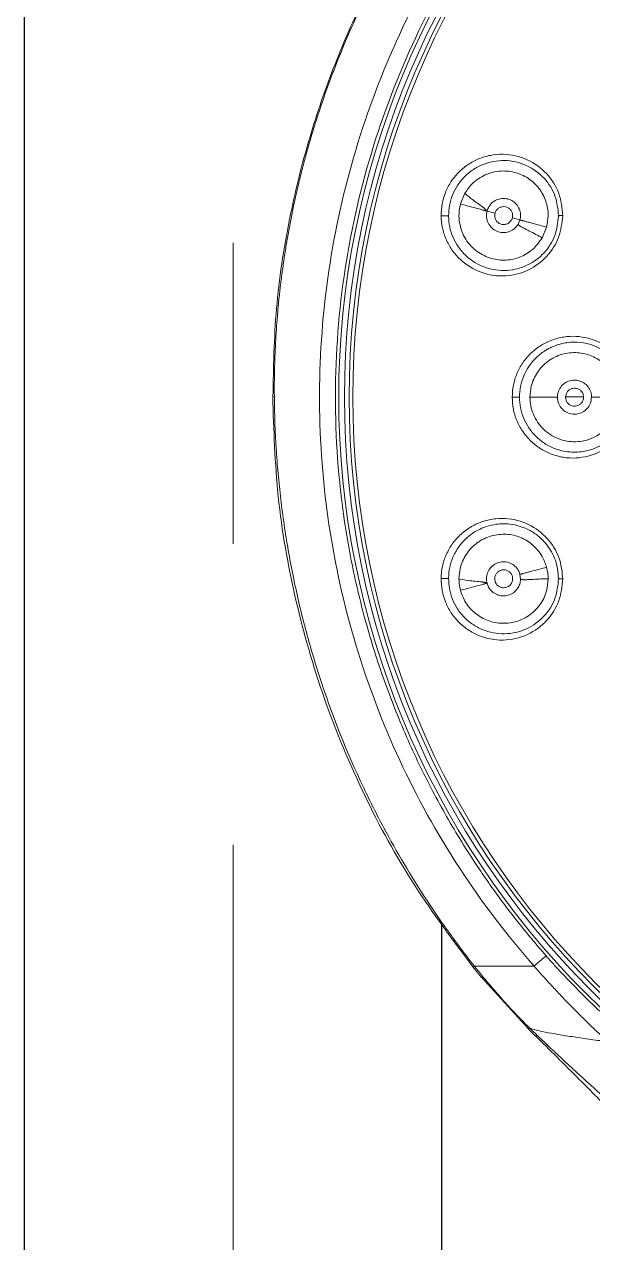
# Model space of a CAD drawing. Extents: x 11377 to 14537, y 53 to 2368.
# Drawn here: x 12512 to 12541.9, y 932 to 996.3 of the extents above; entities that cross this region are included whole.
import ezdxf

# ---------------------------------------------------------------- set-up
doc = ezdxf.new("R2010")
doc.units = 0
doc.header["$LTSCALE"] = 10
doc.header["$MEASUREMENT"] = 0
doc.linetypes.add('CENTER2', pattern=[28.575, 19.05, -3.175, 3.175, -3.175])
doc.layers.get('0').update_dxf_attribs({"linetype": 'CONTINUOUS'})
doc.layers.add('Cneter', color=1, linetype='CENTER2', lineweight=13)
doc.layers.add('DEF_LAYER_ASSEM_MEMBER', color=7, linetype='CONTINUOUS')

# ---------------------------------------------------------------- blocks, each defined once
blk = doc.blocks.new('TYJKT')
at = {"color": 7, "linetype": 'Continuous', "lineweight": 15}
for p, q in [((4994.648, 1202.908), (4994.413, 1202.341)), ((4995.813, 1201.966), (4996.233, 1201.853)), ((4997.549, 1201.501), (4997.449, 1201.266)), ((4998.718, 1200.558), (4998.953, 1201.124)), ((4997.549, 1182.812), (4997.579, 1182.559)), ((4995.058, 1162.114), (4995.513, 1161.555)), ((4995.508, 1161.597), (4997.981, 1158.875)), ((4997.976, 1158.86), (4998.35, 1158.488))]:
    blk.add_line(p, q, dxfattribs=at)
at = {"color": 8, "linetype": 'Continuous', "lineweight": 15}
for p, q in [((4984.6, 1192.205), (4984.515, 1192.19)), ((5000.896, 1192.172), (4999.959, 1192.172)), ((4995.597, 1161.594), (4995.515, 1161.557))]:
    blk.add_line(p, q, dxfattribs=at)
at = {"color": 7, "linetype": 'Continuous', "lineweight": 15, "flags": 128}
blk.add_lwpolyline([(4997.147, 1201.608), (4997.348, 1201.555), (4997.421, 1201.535), (4997.549, 1201.501)], dxfattribs=at)
at = {"color": 8, "linetype": 'Continuous', "lineweight": 15, "flags": 128}
blk.add_lwpolyline([(4998.454, 1158.509), (4998.387, 1158.484), (4998.348, 1158.49), (4998.347, 1158.491)], dxfattribs=at)
at = {"color": 7, "linetype": 'Continuous', "lineweight": 15}
for radius in [44.127, 43.878, 43.682]:
    blk.add_circle((5032.423, 1192.156), radius, dxfattribs=at)
for points, knots in [([(5032.423, 1240.059), (5031.199, 1240.032), (5028.907, 1239.982), (5025.718, 1239.618), (5023.015, 1239.152), (5020.791, 1238.646), (5019.039, 1238.168), (5017.745, 1237.769), (5016.886, 1237.482), (5016.299, 1237.277), (5015.797, 1237.095), (5015.211, 1236.876), (5014.51, 1236.601), (5013.348, 1236.123), (5011.632, 1235.354), (5009.415, 1234.225), (5007.118, 1232.889), (5004.909, 1231.434), (5002.83, 1229.896), (5000.756, 1228.184), (4998.714, 1226.291), (4996.714, 1224.198), (4994.779, 1221.911), (4992.824, 1219.276), (4990.957, 1216.335), (4989.235, 1213.108), (4987.711, 1209.641), (4986.371, 1205.751), (4985.316, 1201.44), (4984.613, 1196.871), (4984.554, 1193.736), (4984.525, 1192.19)], [0, 0, 0, 0, 0.048758, 0.091362, 0.127811, 0.158104, 0.182242, 0.200224, 0.212052, 0.218377, 0.225012, 0.23333, 0.243333, 0.255019, 0.283439, 0.318264, 0.354182, 0.389317, 0.423671, 0.457244, 0.496497, 0.534626, 0.572584, 0.615864, 0.665346, 0.711319, 0.761597, 0.816189, 0.875108, 0.938371, 1, 1, 1, 1]), ([(4984.6, 1192.205), (4984.599, 1192.435), (4984.597, 1192.898), (4984.608, 1193.595), (4984.629, 1194.297), (4984.661, 1195.005), (4984.704, 1195.718), (4984.759, 1196.436), (4984.825, 1197.159), (4984.903, 1197.886), (4984.994, 1198.618), (4985.096, 1199.353), (4985.211, 1200.093), (4985.339, 1200.836), (4985.48, 1201.583), (4985.635, 1202.333), (4985.802, 1203.086), (4985.984, 1203.841), (4986.179, 1204.599), (4986.388, 1205.359), (4986.612, 1206.121), (4986.85, 1206.885), (4987.103, 1207.65), (4987.371, 1208.415), (4987.654, 1209.181), (4988.108, 1210.349), (4988.787, 1211.944), (4989.767, 1213.98), (4990.914, 1216.089), (4992.551, 1218.762), (4994.884, 1222.008), (4997.419, 1224.886), (4999.736, 1227.154), (5002.111, 1229.258), (5005.426, 1231.761), (5009.51, 1234.238), (5013.9, 1236.334), (5018.338, 1237.93), (5021.87, 1238.816), (5024.239, 1239.259), (5025.578, 1239.471), (5026.929, 1239.645), (5028.29, 1239.783), (5029.661, 1239.881), (5031.039, 1239.942), (5031.961, 1239.95), (5032.423, 1239.954)], [0, 0, 0, 0, 0.00921, 0.018496, 0.027858, 0.037296, 0.046808, 0.056397, 0.066062, 0.075802, 0.085618, 0.095509, 0.105476, 0.115519, 0.125638, 0.135832, 0.146102, 0.156448, 0.166869, 0.177366, 0.187938, 0.198586, 0.20931, 0.220109, 0.230983, 0.241933, 0.270134, 0.300208, 0.332156, 0.365978, 0.425346, 0.491591, 0.518848, 0.55483, 0.618282, 0.684474, 0.745286, 0.812327, 0.872522, 0.890497, 0.908552, 0.926685, 0.944897, 0.963187, 0.981555, 1, 1, 1, 1]), ([(5066.552, 1162.157), (5069.416, 1165.416), (5071.811, 1169.088), (5075.465, 1176.96), (5076.724, 1181.159), (5078.005, 1189.742), (5078.026, 1194.126), (5076.829, 1202.721), (5075.611, 1206.933), (5072.034, 1214.84), (5069.675, 1218.535), (5064.01, 1225.109), (5060.703, 1227.987), (5053.41, 1232.692), (5049.425, 1234.518), (5041.1, 1236.97), (5036.762, 1237.596), (5028.083, 1237.596), (5023.744, 1236.97), (5015.419, 1234.518), (5011.434, 1232.691), (5004.142, 1227.986), (5000.835, 1225.108), (4995.169, 1218.534), (4992.811, 1214.839), (4989.234, 1206.932), (4988.015, 1202.721), (4986.819, 1194.125), (4986.84, 1189.742), (4988.121, 1181.158), (4989.38, 1176.959), (4993.034, 1169.087), (4995.429, 1165.415), (4998.294, 1162.156)], [0, 0, 0, 0, 0.0625, 0.0625, 0.125, 0.125, 0.1875, 0.1875, 0.25, 0.25, 0.3125, 0.3125, 0.375, 0.375, 0.4375, 0.4375, 0.5, 0.5, 0.5625, 0.5625, 0.625, 0.625, 0.6875, 0.6875, 0.75, 0.75, 0.8125, 0.8125, 0.875, 0.875, 0.9375, 0.9375, 1, 1, 1, 1]), ([(5065.923, 1162.708), (5066.068, 1162.874), (5066.357, 1163.205), (5066.78, 1163.711), (5067.197, 1164.221), (5067.606, 1164.738), (5068.007, 1165.26), (5068.4, 1165.789), (5068.786, 1166.323), (5069.163, 1166.863), (5069.989, 1168.082), (5071.192, 1170.029), (5072.652, 1172.808), (5073.928, 1175.718), (5075.012, 1178.773), (5075.879, 1181.926), (5076.734, 1186.27), (5077.193, 1191.836), (5076.738, 1198.529), (5075.298, 1205.031), (5072.958, 1211.136), (5069.854, 1216.68), (5066.144, 1221.556), (5061.894, 1225.813), (5057.07, 1229.501), (5051.605, 1232.594), (5045.564, 1234.949), (5039.104, 1236.425), (5032.423, 1236.928), (5025.741, 1236.425), (5019.281, 1234.949), (5013.24, 1232.594), (5007.775, 1229.501), (5002.952, 1225.813), (4998.701, 1221.556), (4994.991, 1216.68), (4991.887, 1211.136), (4989.547, 1205.031), (4988.107, 1198.529), (4987.652, 1191.836), (4988.111, 1186.27), (4988.966, 1181.926), (4989.833, 1178.773), (4990.917, 1175.718), (4992.192, 1172.808), (4993.652, 1170.029), (4994.948, 1167.933), (4995.98, 1166.429), (4996.677, 1165.469), (4997.399, 1164.528), (4998.145, 1163.606), (4998.663, 1163.007), (4998.922, 1162.708)], [0, 0, 0, 0, 0.003229, 0.006456, 0.009681, 0.012905, 0.016128, 0.019352, 0.022577, 0.025803, 0.029032, 0.044201, 0.059373, 0.07509, 0.090809, 0.106933, 0.12306, 0.155772, 0.188607, 0.221197, 0.253189, 0.284268, 0.314175, 0.342874, 0.372343, 0.403057, 0.434778, 0.467206, 0.5, 0.532794, 0.565223, 0.596943, 0.627658, 0.657126, 0.685825, 0.715732, 0.746811, 0.778804, 0.811393, 0.844229, 0.876941, 0.893065, 0.909192, 0.924908, 0.940628, 0.955797, 0.970969, 0.976778, 0.982582, 0.988384, 0.994188, 1, 1, 1, 1]), ([(5032.423, 1236.583), (5020.64, 1236.583), (5009.339, 1231.903), (4992.676, 1215.24), (4987.995, 1203.939), (4987.995, 1180.374), (4992.676, 1169.073), (5009.339, 1152.41), (5020.64, 1147.729), (5032.423, 1147.729)], [0, 0, 0, 0, 0.25, 0.25, 0.5, 0.5, 0.75, 0.75, 1, 1, 1, 1]), ([(4999.805, 1201.735), (4999.764, 1202.132), (4999.681, 1202.941), (4998.995, 1204.001), (4997.957, 1204.76), (4996.874, 1205.004), (4995.993, 1204.93), (4995.363, 1204.739), (4994.787, 1204.431), (4994.294, 1204.017), (4993.891, 1203.519), (4993.602, 1202.954), (4993.418, 1202.346), (4993.399, 1201.928), (4993.39, 1201.719)], [0, 0, 0, 0, 0.114958, 0.235036, 0.362748, 0.496094, 0.562654, 0.628539, 0.692531, 0.755764, 0.817399, 0.878632, 0.939296, 1, 1, 1, 1]), ([(4999.805, 1201.735), (4999.764, 1202.132), (4999.681, 1202.941), (4998.995, 1204.001), (4997.957, 1204.76), (4996.874, 1205.004), (4995.993, 1204.93), (4995.363, 1204.739), (4994.787, 1204.431), (4994.294, 1204.017), (4993.891, 1203.519), (4993.602, 1202.954), (4993.418, 1202.346), (4993.399, 1201.928), (4993.39, 1201.719)], [0, 0, 0, 0, 0.114958, 0.235036, 0.362748, 0.496094, 0.562654, 0.628539, 0.692531, 0.755764, 0.817399, 0.878632, 0.939296, 1, 1, 1, 1]), ([(4993.783, 1201.7), (4993.792, 1201.89), (4993.809, 1202.268), (4993.975, 1202.817), (4994.237, 1203.326), (4994.596, 1203.773), (4995.043, 1204.148), (4995.738, 1204.525), (4996.741, 1204.715), (4997.91, 1204.449), (4998.849, 1203.764), (4999.47, 1202.808), (4999.546, 1202.074), (4999.583, 1201.714)], [0, 0, 0, 0, 0.060796, 0.121163, 0.181426, 0.243453, 0.304741, 0.370491, 0.502432, 0.637248, 0.764952, 0.884946, 1, 1, 1, 1]), ([(4993.783, 1201.7), (4993.792, 1201.89), (4993.809, 1202.268), (4993.975, 1202.817), (4994.237, 1203.326), (4994.596, 1203.773), (4995.043, 1204.148), (4995.738, 1204.525), (4996.741, 1204.715), (4997.91, 1204.449), (4998.849, 1203.764), (4999.47, 1202.808), (4999.546, 1202.074), (4999.583, 1201.714)], [0, 0, 0, 0, 0.060796, 0.121163, 0.181426, 0.243453, 0.304741, 0.370491, 0.502432, 0.637248, 0.764952, 0.884946, 1, 1, 1, 1]), ([(4998.953, 1201.124), (4998.991, 1201.329), (4999.077, 1201.787), (4998.942, 1202.509), (4998.579, 1203.199), (4998, 1203.735), (4997.257, 1204.054), (4996.427, 1204.121), (4995.617, 1203.88), (4995.005, 1203.437), (4994.75, 1203.059), (4994.648, 1202.908)], [0, 0, 0, 0, 0.0896214, 0.2011888, 0.3133389, 0.4308563, 0.5485574, 0.6750178, 0.8015869, 0.9208991, 1, 1, 1, 1]), ([(4994.648, 1202.908), (4994.789, 1202.781), (4994.997, 1202.593), (4995.327, 1202.373), (4995.512, 1202.24), (4995.598, 1202.173), (4995.641, 1202.139), (4995.662, 1202.121), (4995.671, 1202.113)], [0, 0, 0, 0, 0.564432, 0.83715, 0.934961, 0.971264, 0.986432, 1, 1, 1, 1]), ([(4995.813, 1201.966), (4995.842, 1202.045), (4995.906, 1202.222), (4996.103, 1202.445), (4996.373, 1202.596), (4996.678, 1202.649), (4996.98, 1202.601), (4997.249, 1202.45), (4997.457, 1202.223), (4997.572, 1201.938), (4997.589, 1201.687), (4997.559, 1201.545), (4997.549, 1201.501)], [0, 0, 0, 0, 0.089302, 0.199356, 0.309162, 0.413591, 0.523904, 0.629137, 0.737545, 0.845901, 0.951431, 1, 1, 1, 1]), ([(4994.413, 1202.341), (4994.38, 1202.177), (4994.313, 1201.849), (4994.349, 1201.356), (4994.472, 1200.891), (4994.745, 1200.345), (4995.257, 1199.806), (4996.013, 1199.431), (4996.817, 1199.34), (4997.575, 1199.517), (4998.259, 1199.914), (4998.564, 1200.342), (4998.718, 1200.558)], [0, 0, 0, 0, 0.072113, 0.144665, 0.213262, 0.281994, 0.413193, 0.539419, 0.658363, 0.772911, 0.885504, 1, 1, 1, 1]), ([(4994.413, 1202.341), (4994.631, 1202.283), (4994.933, 1202.202), (4995.343, 1202.092), (4995.585, 1202.027), (4995.646, 1202.011), (4995.687, 1201.999), (4995.725, 1201.989), (4995.776, 1201.976), (4995.797, 1201.97), (4995.813, 1201.966)], [0, 0, 0, 0, 0.621909, 0.864466, 0.898801, 0.912619, 0.925527, 0.939232, 0.955441, 1, 1, 1, 1]), ([(4995.813, 1201.966), (4995.805, 1201.977), (4995.791, 1201.996), (4995.762, 1202.029), (4995.735, 1202.056), (4995.715, 1202.075), (4995.693, 1202.095), (4995.679, 1202.107), (4995.671, 1202.113)], [0, 0, 0, 0, 0.341625, 0.602042, 0.71005, 0.808846, 0.903728, 1, 1, 1, 1]), ([(4997.449, 1201.266), (4997.384, 1201.18), (4997.254, 1201.009), (4996.96, 1200.859), (4996.638, 1200.815), (4996.32, 1200.888), (4996.047, 1201.067), (4995.856, 1201.331), (4995.762, 1201.647), (4995.796, 1201.859), (4995.813, 1201.966)], [0, 0, 0, 0, 0.125, 0.25, 0.375, 0.500001, 0.625001, 0.750001, 0.875, 1, 1, 1, 1]), ([(4996.233, 1201.853), (4996.224, 1201.795), (4996.205, 1201.677), (4996.263, 1201.505), (4996.356, 1201.387), (4996.46, 1201.314), (4996.583, 1201.263), (4996.75, 1201.25), (4996.902, 1201.3), (4997.004, 1201.374), (4997.091, 1201.465), (4997.125, 1201.551), (4997.147, 1201.608)], [0, 0, 0, 0, 0.118209, 0.2405301, 0.3531626, 0.4189642, 0.4965975, 0.6223729, 0.749032, 0.813762, 0.8772814, 1, 1, 1, 1]), ([(4996.233, 1201.853), (4996.251, 1201.903), (4996.289, 1202.003), (4996.404, 1202.118), (4996.547, 1202.191), (4996.707, 1202.212), (4996.866, 1202.179), (4997.005, 1202.095), (4997.108, 1201.969), (4997.164, 1201.817), (4997.166, 1201.692), (4997.151, 1201.625), (4997.147, 1201.608)], [0, 0, 0, 0, 0.106778, 0.213568, 0.320607, 0.428039, 0.535837, 0.643814, 0.751707, 0.859286, 0.966461, 1, 1, 1, 1]), ([(4993.39, 1201.719), (4993.404, 1201.508), (4993.433, 1201.085), (4993.636, 1200.474), (4993.948, 1199.906), (4994.524, 1199.24), (4995.479, 1198.652), (4996.781, 1198.467), (4998.017, 1198.791), (4999.003, 1199.527), (4999.671, 1200.557), (4999.761, 1201.344), (4999.805, 1201.735)], [0, 0, 0, 0, 0.062162, 0.124931, 0.190103, 0.255891, 0.390465, 0.524569, 0.650384, 0.769594, 0.885521, 1, 1, 1, 1]), ([(4993.39, 1201.719), (4993.404, 1201.508), (4993.433, 1201.085), (4993.636, 1200.474), (4993.948, 1199.906), (4994.524, 1199.24), (4995.479, 1198.652), (4996.781, 1198.467), (4998.017, 1198.791), (4999.003, 1199.527), (4999.671, 1200.557), (4999.761, 1201.344), (4999.805, 1201.735)], [0, 0, 0, 0, 0.062162, 0.124931, 0.190103, 0.255891, 0.390465, 0.524569, 0.650384, 0.769594, 0.885521, 1, 1, 1, 1]), ([(4993.784, 1201.7), (4993.782, 1201.701), (4993.779, 1201.705), (4993.756, 1201.71), (4993.717, 1201.715), (4993.661, 1201.719), (4993.595, 1201.721), (4993.524, 1201.722), (4993.454, 1201.721), (4993.411, 1201.72), (4993.39, 1201.719)], [0, 0, 0, 0, 0.112732, 0.235355, 0.365593, 0.499994, 0.634402, 0.764637, 0.88727, 1, 1, 1, 1]), ([(4993.784, 1201.7), (4993.782, 1201.701), (4993.779, 1201.705), (4993.756, 1201.71), (4993.717, 1201.715), (4993.661, 1201.719), (4993.595, 1201.721), (4993.524, 1201.722), (4993.454, 1201.721), (4993.411, 1201.72), (4993.39, 1201.719)], [0, 0, 0, 0, 0.112732, 0.235355, 0.365593, 0.499994, 0.634402, 0.764637, 0.88727, 1, 1, 1, 1]), ([(4999.583, 1201.714), (4999.543, 1201.361), (4999.462, 1200.648), (4998.856, 1199.715), (4997.964, 1199.051), (4996.848, 1198.76), (4995.673, 1198.926), (4994.803, 1199.46), (4994.286, 1200.066), (4994.002, 1200.581), (4993.822, 1201.128), (4993.796, 1201.512), (4993.783, 1201.7)], [0, 0, 0, 0, 0.113818, 0.229663, 0.348617, 0.474569, 0.609131, 0.744152, 0.812674, 0.875125, 0.938921, 1, 1, 1, 1]), ([(4999.583, 1201.714), (4999.543, 1201.361), (4999.462, 1200.648), (4998.856, 1199.715), (4997.964, 1199.051), (4996.848, 1198.76), (4995.673, 1198.926), (4994.803, 1199.46), (4994.286, 1200.066), (4994.002, 1200.581), (4993.822, 1201.128), (4993.796, 1201.512), (4993.783, 1201.7)], [0, 0, 0, 0, 0.113818, 0.229663, 0.348617, 0.474569, 0.609131, 0.744152, 0.812674, 0.875125, 0.938921, 1, 1, 1, 1]), ([(4997.449, 1201.266), (4997.455, 1201.257), (4997.464, 1201.245), (4997.492, 1201.221), (4997.515, 1201.202), (4997.543, 1201.183), (4997.586, 1201.155), (4997.683, 1201.099), (4997.836, 1201.019), (4998.237, 1200.822), (4998.503, 1200.676), (4998.718, 1200.558)], [0, 0, 0, 0, 0.048387, 0.068382, 0.086806, 0.104732, 0.123143, 0.164067, 0.269906, 0.406207, 1, 1, 1, 1]), ([(4997.549, 1201.501), (4997.557, 1201.498), (4997.569, 1201.495), (4997.602, 1201.487), (4997.629, 1201.479), (4997.661, 1201.471), (4997.71, 1201.457), (4997.818, 1201.429), (4997.985, 1201.384), (4998.421, 1201.267), (4998.715, 1201.188), (4998.953, 1201.124)], [0, 0, 0, 0, 0.047117, 0.06658, 0.084588, 0.10224, 0.120528, 0.161557, 0.268342, 0.405794, 1, 1, 1, 1]), ([(4999.805, 1201.735), (4999.773, 1201.735), (4999.708, 1201.733), (4999.636, 1201.728), (4999.591, 1201.722), (4999.586, 1201.717), (4999.583, 1201.714)], [0, 0, 0, 0, 0.26222, 0.525393, 0.774847, 1, 1, 1, 1]), ([(4999.805, 1201.735), (4999.773, 1201.735), (4999.708, 1201.733), (4999.636, 1201.728), (4999.591, 1201.722), (4999.586, 1201.717), (4999.583, 1201.714)], [0, 0, 0, 0, 0.26222, 0.525393, 0.774847, 1, 1, 1, 1]), ([(5003.554, 1192.156), (5003.511, 1192.548), (5003.426, 1193.338), (5002.762, 1194.374), (5001.766, 1195.126), (5000.72, 1195.393), (4999.849, 1195.35), (4999.207, 1195.179), (4998.614, 1194.885), (4998.1, 1194.476), (4997.677, 1193.978), (4997.372, 1193.408), (4997.174, 1192.794), (4997.15, 1192.369), (4997.138, 1192.156)], [0, 0, 0, 0, 0.114287, 0.231004, 0.352458, 0.481939, 0.549067, 0.615922, 0.68193, 0.747501, 0.811647, 0.875356, 0.93779, 1, 1, 1, 1]), ([(5003.554, 1192.156), (5003.511, 1192.548), (5003.426, 1193.338), (5002.762, 1194.374), (5001.766, 1195.126), (5000.72, 1195.393), (4999.849, 1195.35), (4999.207, 1195.179), (4998.614, 1194.885), (4998.1, 1194.476), (4997.677, 1193.978), (4997.372, 1193.408), (4997.174, 1192.794), (4997.15, 1192.369), (4997.138, 1192.156)], [0, 0, 0, 0, 0.114287, 0.231004, 0.352458, 0.481939, 0.549067, 0.615922, 0.68193, 0.747501, 0.811647, 0.875356, 0.93779, 1, 1, 1, 1]), ([(4997.523, 1192.156), (4997.533, 1192.347), (4997.556, 1192.733), (4997.732, 1193.285), (4997.961, 1193.711), (4998.195, 1194.022), (4998.459, 1194.305), (4998.738, 1194.528), (4999.014, 1194.694), (4999.2, 1194.789), (4999.472, 1194.903), (4999.926, 1195.035), (5000.547, 1195.082), (5001.176, 1194.977), (5001.719, 1194.769), (5002.179, 1194.486), (5002.714, 1193.993), (5003.21, 1193.221), (5003.286, 1192.505), (5003.323, 1192.156)], [0, 0, 0, 0, 0.061677, 0.124345, 0.186321, 0.218638, 0.251838, 0.313748, 0.33612, 0.35935, 0.383437, 0.434849, 0.517486, 0.590885, 0.647686, 0.71133, 0.769559, 0.887994, 1, 1, 1, 1]), ([(4997.523, 1192.156), (4997.533, 1192.347), (4997.556, 1192.733), (4997.732, 1193.285), (4997.961, 1193.711), (4998.195, 1194.022), (4998.459, 1194.305), (4998.738, 1194.528), (4999.014, 1194.694), (4999.2, 1194.789), (4999.472, 1194.903), (4999.926, 1195.035), (5000.547, 1195.082), (5001.176, 1194.977), (5001.719, 1194.769), (5002.179, 1194.486), (5002.714, 1193.993), (5003.21, 1193.221), (5003.286, 1192.505), (5003.323, 1192.156)], [0, 0, 0, 0, 0.061677, 0.124345, 0.186321, 0.218638, 0.251838, 0.313748, 0.33612, 0.35935, 0.383437, 0.434849, 0.517486, 0.590885, 0.647686, 0.71133, 0.769559, 0.887994, 1, 1, 1, 1]), ([(5002.773, 1192.156), (5002.765, 1192.299), (5002.742, 1192.7), (5002.505, 1193.33), (5002.017, 1193.941), (5001.349, 1194.364), (5000.566, 1194.549), (4999.749, 1194.457), (4999.001, 1194.09), (4998.437, 1193.491), (4998.123, 1192.811), (4998.088, 1192.351), (4998.073, 1192.156)], [0, 0, 0, 0, 0.057384, 0.160613, 0.264479, 0.370476, 0.479801, 0.591999, 0.705484, 0.81602, 0.921949, 1, 1, 1, 1]), ([(4999.522, 1192.156), (4999.529, 1192.241), (4999.546, 1192.429), (4999.68, 1192.695), (4999.902, 1192.911), (5000.183, 1193.041), (5000.487, 1193.072), (5000.787, 1192.995), (5001.046, 1192.829), (5001.23, 1192.583), (5001.312, 1192.345), (5001.319, 1192.201), (5001.321, 1192.156)], [0, 0, 0, 0, 0.090004, 0.199965, 0.30969, 0.414229, 0.524446, 0.629651, 0.738194, 0.846295, 0.95203, 1, 1, 1, 1]), ([(4984.513, 1192.189), (4984.57, 1190.429), (4984.687, 1186.844), (4985.632, 1181.498), (4987.142, 1176.222), (4989.26, 1171.16), (4991.861, 1166.396), (4994.013, 1163.527), (4995.069, 1162.119)], [0, 0, 0, 0, 0.162576, 0.331256, 0.499987, 0.668724, 0.837421, 1, 1, 1, 1]), ([(4995.146, 1162.156), (4995.034, 1162.299), (4994.81, 1162.585), (4994.48, 1163.018), (4994.154, 1163.455), (4993.812, 1163.925), (4993.285, 1164.666), (4992.469, 1165.872), (4991.428, 1167.541), (4990.329, 1169.493), (4988.692, 1172.743), (4987.448, 1175.882), (4986.557, 1178.782), (4986.194, 1180.094), (4985.868, 1181.415), (4985.579, 1182.745), (4985.326, 1184.082), (4985.111, 1185.425), (4984.933, 1186.775), (4984.792, 1188.128), (4984.689, 1189.485), (4984.621, 1190.844), (4984.607, 1191.751), (4984.6, 1192.205)], [0, 0, 0, 0, 0.016813, 0.033624, 0.050435, 0.067245, 0.087402, 0.134583, 0.201958, 0.269337, 0.341749, 0.538483, 0.580434, 0.622386, 0.664337, 0.706289, 0.748242, 0.790194, 0.832148, 0.874104, 0.916063, 0.958027, 1, 1, 1, 1]), ([(4997.138, 1192.156), (4997.15, 1191.945), (4997.174, 1191.522), (4997.37, 1190.909), (4997.674, 1190.339), (4998.096, 1189.84), (4998.61, 1189.431), (4999.202, 1189.136), (4999.843, 1188.964), (5000.714, 1188.919), (5001.761, 1189.184), (5002.758, 1189.935), (5003.425, 1190.971), (5003.511, 1191.764), (5003.554, 1192.156)], [0, 0, 0, 0, 0.0618953, 0.1240638, 0.1877982, 0.2519634, 0.3175099, 0.3835193, 0.4503358, 0.51744, 0.6470158, 0.7684492, 0.8853045, 1, 1, 1, 1]), ([(4997.523, 1192.156), (4997.521, 1192.156), (4997.519, 1192.156), (4997.496, 1192.156), (4997.458, 1192.156), (4997.404, 1192.156), (4997.34, 1192.156), (4997.27, 1192.156), (4997.201, 1192.156), (4997.159, 1192.156), (4997.138, 1192.156)], [0, 0, 0, 0, 0.113127, 0.235849, 0.365915, 0.499993, 0.634074, 0.764144, 0.88687, 1, 1, 1, 1]), ([(4997.138, 1192.156), (4997.15, 1191.945), (4997.174, 1191.522), (4997.37, 1190.909), (4997.674, 1190.339), (4998.096, 1189.84), (4998.61, 1189.431), (4999.202, 1189.136), (4999.843, 1188.964), (5000.714, 1188.919), (5001.761, 1189.184), (5002.758, 1189.935), (5003.425, 1190.971), (5003.511, 1191.764), (5003.554, 1192.156)], [0, 0, 0, 0, 0.0618953, 0.1240638, 0.1877982, 0.2519634, 0.3175099, 0.3835193, 0.4503358, 0.51744, 0.6470158, 0.7684492, 0.8853045, 1, 1, 1, 1]), ([(4997.523, 1192.156), (4997.521, 1192.156), (4997.519, 1192.156), (4997.496, 1192.156), (4997.458, 1192.156), (4997.404, 1192.156), (4997.34, 1192.156), (4997.27, 1192.156), (4997.201, 1192.156), (4997.159, 1192.156), (4997.138, 1192.156)], [0, 0, 0, 0, 0.113127, 0.235849, 0.365915, 0.499993, 0.634074, 0.764144, 0.88687, 1, 1, 1, 1]), ([(5003.323, 1192.156), (5003.287, 1191.807), (5003.233, 1191.274), (5002.909, 1190.633), (5002.584, 1190.198), (5002.175, 1189.824), (5001.768, 1189.574), (5001.373, 1189.409), (5000.999, 1189.304), (5000.546, 1189.245), (5000.087, 1189.263), (4999.694, 1189.342), (4999.283, 1189.476), (4998.845, 1189.698), (4998.379, 1190.071), (4998.007, 1190.516), (4997.73, 1191.031), (4997.555, 1191.583), (4997.533, 1191.966), (4997.523, 1192.156)], [0, 0, 0, 0, 0.112169, 0.170886, 0.23137, 0.289494, 0.353119, 0.38909, 0.432523, 0.483417, 0.541872, 0.586568, 0.61749, 0.687031, 0.748908, 0.814326, 0.876302, 0.938669, 1, 1, 1, 1]), ([(5003.323, 1192.156), (5003.287, 1191.807), (5003.233, 1191.274), (5002.909, 1190.633), (5002.584, 1190.198), (5002.175, 1189.824), (5001.768, 1189.574), (5001.373, 1189.409), (5000.999, 1189.304), (5000.546, 1189.245), (5000.087, 1189.263), (4999.694, 1189.342), (4999.283, 1189.476), (4998.845, 1189.698), (4998.379, 1190.071), (4998.007, 1190.516), (4997.73, 1191.031), (4997.555, 1191.583), (4997.533, 1191.966), (4997.523, 1192.156)], [0, 0, 0, 0, 0.112169, 0.170886, 0.23137, 0.289494, 0.353119, 0.38909, 0.432523, 0.483417, 0.541872, 0.586568, 0.61749, 0.687031, 0.748908, 0.814326, 0.876302, 0.938669, 1, 1, 1, 1]), ([(4998.073, 1192.156), (4998.301, 1192.156), (4998.619, 1192.156), (4999.05, 1192.156), (4999.296, 1192.156), (4999.358, 1192.156), (4999.399, 1192.156), (4999.437, 1192.156), (4999.487, 1192.156), (4999.507, 1192.156), (4999.522, 1192.156)], [0, 0, 0, 0, 0.621169, 0.863737, 0.898259, 0.912208, 0.925258, 0.939086, 0.955383, 1, 1, 1, 1]), ([(4998.073, 1192.156), (4998.081, 1192.002), (4998.099, 1191.693), (4998.243, 1191.246), (4998.463, 1190.831), (4998.765, 1190.468), (4999.135, 1190.17), (4999.701, 1189.881), (5000.49, 1189.744), (5001.407, 1189.957), (5002.154, 1190.488), (5002.67, 1191.256), (5002.738, 1191.856), (5002.773, 1192.156)], [0, 0, 0, 0, 0.061643, 0.124069, 0.187222, 0.25026, 0.315036, 0.380348, 0.511051, 0.638314, 0.7607, 0.880273, 1, 1, 1, 1]), ([(5001.321, 1192.156), (5001.307, 1192.039), (5001.28, 1191.803), (5001.072, 1191.503), (5000.775, 1191.303), (5000.421, 1191.233), (5000.068, 1191.303), (4999.771, 1191.503), (4999.563, 1191.803), (4999.536, 1192.039), (4999.522, 1192.156)], [0, 0, 0, 0, 0.125, 0.25, 0.375, 0.5, 0.625, 0.75, 0.875, 1, 1, 1, 1]), ([(4999.952, 1192.156), (4999.957, 1192.21), (4999.968, 1192.316), (5000.049, 1192.458), (5000.17, 1192.566), (5000.32, 1192.628), (5000.483, 1192.637), (5000.639, 1192.591), (5000.772, 1192.497), (5000.865, 1192.364), (5000.9, 1192.243), (5000.902, 1192.173), (5000.903, 1192.156)], [0, 0, 0, 0, 0.107051, 0.214109, 0.321301, 0.428705, 0.536307, 0.644008, 0.751662, 0.859146, 0.966413, 1, 1, 1, 1]), ([(4999.952, 1192.156), (4999.958, 1192.1), (4999.97, 1191.985), (5000.063, 1191.836), (5000.182, 1191.742), (5000.306, 1191.693), (5000.421, 1191.677), (5000.535, 1191.69), (5000.654, 1191.732), (5000.752, 1191.802), (5000.826, 1191.892), (5000.886, 1192.002), (5000.896, 1192.095), (5000.903, 1192.156)], [0, 0, 0, 0, 0.112567, 0.230532, 0.342928, 0.414695, 0.496782, 0.575681, 0.644197, 0.749354, 0.813975, 0.877401, 1, 1, 1, 1]), ([(5001.321, 1192.156), (5001.33, 1192.156), (5001.343, 1192.156), (5001.378, 1192.156), (5001.408, 1192.156), (5001.441, 1192.156), (5001.493, 1192.156), (5001.605, 1192.156), (5001.778, 1192.156), (5002.227, 1192.156), (5002.528, 1192.156), (5002.773, 1192.156)], [0, 0, 0, 0, 0.047036, 0.066393, 0.084263, 0.101763, 0.1199, 0.160682, 0.267247, 0.404761, 1, 1, 1, 1]), ([(4999.805, 1182.577), (4999.773, 1182.91), (4999.702, 1183.636), (4999.119, 1184.656), (4998.161, 1185.453), (4997.135, 1185.77), (4996.265, 1185.771), (4995.602, 1185.631), (4994.978, 1185.355), (4994.431, 1184.953), (4993.978, 1184.452), (4993.65, 1183.873), (4993.435, 1183.247), (4993.405, 1182.811), (4993.39, 1182.594)], [0, 0, 0, 0, 0.097478, 0.212516, 0.33383, 0.461504, 0.529252, 0.598738, 0.668235, 0.737335, 0.80476, 0.871519, 0.936062, 1, 1, 1, 1]), ([(4999.805, 1182.577), (4999.773, 1182.91), (4999.702, 1183.636), (4999.119, 1184.656), (4998.161, 1185.453), (4997.135, 1185.77), (4996.265, 1185.771), (4995.602, 1185.631), (4994.978, 1185.355), (4994.431, 1184.953), (4993.978, 1184.452), (4993.65, 1183.873), (4993.435, 1183.247), (4993.405, 1182.811), (4993.39, 1182.594)], [0, 0, 0, 0, 0.097478, 0.212516, 0.33383, 0.461504, 0.529252, 0.598738, 0.668235, 0.737335, 0.80476, 0.871519, 0.936062, 1, 1, 1, 1]), ([(4993.783, 1182.613), (4993.797, 1182.806), (4993.825, 1183.202), (4994.015, 1183.762), (4994.259, 1184.193), (4994.509, 1184.507), (4994.781, 1184.783), (4995.097, 1185.021), (4995.457, 1185.216), (4995.834, 1185.365), (4996.256, 1185.461), (4996.661, 1185.487), (4997.093, 1185.463), (4997.565, 1185.363), (4998.092, 1185.135), (4998.551, 1184.822), (4999.041, 1184.325), (4999.481, 1183.582), (4999.549, 1182.925), (4999.583, 1182.598)], [0, 0, 0, 0, 0.06269, 0.128238, 0.191962, 0.226328, 0.262355, 0.322166, 0.359343, 0.401348, 0.460034, 0.505928, 0.539016, 0.606708, 0.667282, 0.729671, 0.788756, 0.895038, 1, 1, 1, 1]), ([(4993.783, 1182.613), (4993.797, 1182.806), (4993.825, 1183.202), (4994.015, 1183.762), (4994.259, 1184.193), (4994.509, 1184.507), (4994.781, 1184.783), (4995.097, 1185.021), (4995.457, 1185.216), (4995.834, 1185.365), (4996.256, 1185.461), (4996.661, 1185.487), (4997.093, 1185.463), (4997.565, 1185.363), (4998.092, 1185.135), (4998.551, 1184.822), (4999.041, 1184.325), (4999.481, 1183.582), (4999.549, 1182.925), (4999.583, 1182.598)], [0, 0, 0, 0, 0.06269, 0.128238, 0.191962, 0.226328, 0.262355, 0.322166, 0.359343, 0.401348, 0.460034, 0.505928, 0.539016, 0.606708, 0.667282, 0.729671, 0.788756, 0.895038, 1, 1, 1, 1]), ([(4998.953, 1183.188), (4998.884, 1183.384), (4998.729, 1183.824), (4998.251, 1184.382), (4997.591, 1184.798), (4996.823, 1184.972), (4996.02, 1184.877), (4995.267, 1184.52), (4994.686, 1183.907), (4994.378, 1183.217), (4994.346, 1182.762), (4994.333, 1182.58)], [0, 0, 0, 0, 0.089621, 0.201189, 0.313339, 0.430856, 0.548558, 0.675018, 0.801587, 0.920899, 1, 1, 1, 1]), ([(4995.813, 1182.347), (4995.798, 1182.43), (4995.765, 1182.615), (4995.825, 1182.907), (4995.983, 1183.173), (4996.22, 1183.371), (4996.506, 1183.481), (4996.815, 1183.484), (4997.108, 1183.392), (4997.35, 1183.202), (4997.491, 1182.993), (4997.535, 1182.855), (4997.549, 1182.812)], [0, 0, 0, 0, 0.089302, 0.199356, 0.309162, 0.413591, 0.523904, 0.629136, 0.737545, 0.845901, 0.951431, 1, 1, 1, 1]), ([(4997.549, 1182.812), (4997.557, 1182.814), (4997.569, 1182.817), (4997.602, 1182.826), (4997.629, 1182.833), (4997.661, 1182.842), (4997.71, 1182.855), (4997.818, 1182.884), (4997.985, 1182.929), (4998.421, 1183.046), (4998.715, 1183.124), (4998.953, 1183.188)], [0, 0, 0, 0, 0.047117, 0.06658, 0.084588, 0.10224, 0.120528, 0.161557, 0.268342, 0.405794, 1, 1, 1, 1]), ([(4999.033, 1182.58), (4999.03, 1182.682), (4999.023, 1182.887), (4998.977, 1183.087), (4998.953, 1183.188)], [0, 0, 0, 0, 0.495311, 1, 1, 1, 1]), ([(4993.784, 1182.613), (4993.782, 1182.611), (4993.779, 1182.608), (4993.756, 1182.602), (4993.717, 1182.598), (4993.662, 1182.594), (4993.595, 1182.592), (4993.524, 1182.591), (4993.454, 1182.592), (4993.411, 1182.593), (4993.39, 1182.594)], [0, 0, 0, 0, 0.112437, 0.234811, 0.364878, 0.499224, 0.633685, 0.764089, 0.886967, 1, 1, 1, 1]), ([(4993.784, 1182.613), (4993.782, 1182.611), (4993.779, 1182.608), (4993.756, 1182.602), (4993.717, 1182.598), (4993.662, 1182.594), (4993.595, 1182.592), (4993.524, 1182.591), (4993.454, 1182.592), (4993.411, 1182.593), (4993.39, 1182.594)], [0, 0, 0, 0, 0.112437, 0.234811, 0.364878, 0.499224, 0.633685, 0.764089, 0.886967, 1, 1, 1, 1]), ([(4993.39, 1182.594), (4993.399, 1182.385), (4993.418, 1181.966), (4993.603, 1181.358), (4993.892, 1180.793), (4994.296, 1180.294), (4994.791, 1179.879), (4995.562, 1179.466), (4996.667, 1179.258), (4997.962, 1179.556), (4998.999, 1180.316), (4999.681, 1181.374), (4999.764, 1182.182), (4999.805, 1182.577)], [0, 0, 0, 0, 0.060738, 0.12149, 0.18288, 0.244617, 0.308067, 0.372116, 0.503938, 0.637889, 0.765379, 0.885225, 1, 1, 1, 1]), ([(4993.39, 1182.594), (4993.399, 1182.385), (4993.418, 1181.966), (4993.603, 1181.358), (4993.892, 1180.793), (4994.296, 1180.294), (4994.791, 1179.879), (4995.562, 1179.466), (4996.667, 1179.258), (4997.962, 1179.556), (4998.999, 1180.316), (4999.681, 1181.374), (4999.764, 1182.182), (4999.805, 1182.577)], [0, 0, 0, 0, 0.060738, 0.12149, 0.18288, 0.244617, 0.308067, 0.372116, 0.503938, 0.637889, 0.765379, 0.885225, 1, 1, 1, 1]), ([(4999.583, 1182.598), (4999.546, 1182.239), (4999.47, 1181.506), (4998.851, 1180.551), (4997.915, 1179.866), (4996.747, 1179.598), (4995.743, 1179.785), (4995.047, 1180.162), (4994.598, 1180.538), (4994.238, 1180.985), (4993.975, 1181.495), (4993.809, 1182.044), (4993.792, 1182.423), (4993.783, 1182.613)], [0, 0, 0, 0, 0.114835, 0.234584, 0.362407, 0.496812, 0.62891, 0.694813, 0.756257, 0.818391, 0.878798, 0.939215, 1, 1, 1, 1]), ([(4999.583, 1182.598), (4999.546, 1182.239), (4999.47, 1181.506), (4998.851, 1180.551), (4997.915, 1179.866), (4996.747, 1179.598), (4995.743, 1179.785), (4995.047, 1180.162), (4994.598, 1180.538), (4994.238, 1180.985), (4993.975, 1181.495), (4993.809, 1182.044), (4993.792, 1182.423), (4993.783, 1182.613)], [0, 0, 0, 0, 0.114835, 0.234584, 0.362407, 0.496812, 0.62891, 0.694813, 0.756257, 0.818391, 0.878798, 0.939215, 1, 1, 1, 1]), ([(4994.333, 1182.58), (4994.518, 1182.541), (4994.793, 1182.482), (4995.188, 1182.457), (4995.415, 1182.433), (4995.523, 1182.419), (4995.578, 1182.411), (4995.604, 1182.406), (4995.616, 1182.404)], [0, 0, 0, 0, 0.564432, 0.837151, 0.934962, 0.971264, 0.986433, 1, 1, 1, 1]), ([(4994.333, 1182.58), (4994.335, 1182.525), (4994.338, 1182.396), (4994.361, 1182.192), (4994.396, 1182.045), (4994.413, 1181.972)], [0, 0, 0, 0, 0.266824, 0.631561, 1, 1, 1, 1]), ([(4994.413, 1181.972), (4994.47, 1181.806), (4994.609, 1181.397), (4995.041, 1180.846), (4995.678, 1180.408), (4996.437, 1180.205), (4997.25, 1180.249), (4998.016, 1180.581), (4998.616, 1181.166), (4998.976, 1181.865), (4999.016, 1182.363), (4999.033, 1182.58)], [0, 0, 0, 0, 0.07572, 0.186725, 0.29853, 0.41298, 0.533929, 0.662065, 0.783388, 0.905537, 1, 1, 1, 1]), ([(4997.58, 1182.559), (4997.57, 1182.471), (4997.55, 1182.294), (4997.419, 1182.041), (4997.212, 1181.832), (4996.933, 1181.698), (4996.629, 1181.664), (4996.328, 1181.734), (4996.07, 1181.897), (4995.893, 1182.116), (4995.837, 1182.278), (4995.813, 1182.347)], [0, 0, 0, 0, 0.103503, 0.206923, 0.326988, 0.442837, 0.563206, 0.678978, 0.799273, 0.915263, 1, 1, 1, 1]), ([(4996.233, 1182.459), (4996.224, 1182.512), (4996.207, 1182.617), (4996.248, 1182.774), (4996.336, 1182.908), (4996.464, 1183.007), (4996.618, 1183.058), (4996.781, 1183.054), (4996.933, 1182.998), (4997.057, 1182.894), (4997.122, 1182.786), (4997.142, 1182.72), (4997.147, 1182.704)], [0, 0, 0, 0, 0.106778, 0.213569, 0.320607, 0.428038, 0.535836, 0.643816, 0.751708, 0.859285, 0.966462, 1, 1, 1, 1]), ([(4996.233, 1182.459), (4996.254, 1182.404), (4996.298, 1182.292), (4996.432, 1182.174), (4996.571, 1182.118), (4996.697, 1182.106), (4996.831, 1182.123), (4996.982, 1182.195), (4997.089, 1182.315), (4997.141, 1182.43), (4997.17, 1182.552), (4997.156, 1182.644), (4997.147, 1182.704)], [0, 0, 0, 0, 0.117982, 0.242237, 0.349812, 0.418308, 0.496612, 0.622382, 0.749039, 0.813767, 0.877284, 1, 1, 1, 1]), ([(4997.58, 1182.559), (4997.589, 1182.554), (4997.603, 1182.548), (4997.639, 1182.541), (4997.669, 1182.537), (4997.703, 1182.534), (4997.754, 1182.532), (4997.866, 1182.531), (4998.038, 1182.538), (4998.484, 1182.568), (4998.787, 1182.575), (4999.033, 1182.58)], [0, 0, 0, 0, 0.048387, 0.068382, 0.086805, 0.104732, 0.123144, 0.164067, 0.269906, 0.406208, 1, 1, 1, 1]), ([(4999.805, 1182.577), (4999.773, 1182.578), (4999.708, 1182.579), (4999.636, 1182.585), (4999.591, 1182.591), (4999.586, 1182.596), (4999.583, 1182.598)], [0, 0, 0, 0, 0.262605, 0.525898, 0.775194, 1, 1, 1, 1]), ([(4999.805, 1182.577), (4999.773, 1182.578), (4999.708, 1182.579), (4999.636, 1182.585), (4999.591, 1182.591), (4999.586, 1182.596), (4999.583, 1182.598)], [0, 0, 0, 0, 0.262605, 0.525898, 0.775194, 1, 1, 1, 1]), ([(4994.413, 1181.972), (4994.631, 1182.03), (4994.933, 1182.111), (4995.343, 1182.221), (4995.585, 1182.286), (4995.646, 1182.302), (4995.687, 1182.313), (4995.725, 1182.323), (4995.776, 1182.337), (4995.797, 1182.343), (4995.813, 1182.347)], [0, 0, 0, 0, 0.621909, 0.864466, 0.898802, 0.912619, 0.925528, 0.939232, 0.955441, 1, 1, 1, 1]), ([(4995.813, 1182.347), (4995.8, 1182.352), (4995.779, 1182.362), (4995.737, 1182.376), (4995.701, 1182.386), (4995.674, 1182.393), (4995.645, 1182.399), (4995.626, 1182.402), (4995.616, 1182.404)], [0, 0, 0, 0, 0.341629, 0.602036, 0.710053, 0.808846, 0.903734, 1, 1, 1, 1]), ([(4998.922, 1162.708), (4998.813, 1162.612), (4998.701, 1162.514), (4998.487, 1162.326), (4998.385, 1162.237), (4998.294, 1162.156)], [0, 0, 0, 0, 0.5, 0.5, 1, 1, 1, 1]), ([(4998.922, 1162.708), (4999.056, 1162.556), (4999.325, 1162.253), (4999.736, 1161.807), (5000.152, 1161.367), (5000.575, 1160.933), (5001.003, 1160.506), (5001.438, 1160.086), (5001.878, 1159.673), (5002.325, 1159.266), (5002.627, 1159), (5002.778, 1158.868)], [0, 0, 0, 0, 0.111595, 0.223012, 0.334275, 0.44541, 0.55644, 0.667389, 0.778283, 0.889145, 1, 1, 1, 1]), ([(4998.294, 1162.156), (4997.546, 1162.156), (4996.885, 1162.156), (4995.812, 1162.156), (4995.392, 1162.156), (4995.146, 1162.156)], [0, 0, 0, 0, 0.5, 0.5, 1, 1, 1, 1]), ([(4995.597, 1161.594), (4995.522, 1161.686), (4995.408, 1161.825), (4995.258, 1162.013), (4995.184, 1162.108), (4995.146, 1162.156)], [0, 0, 0, 0, 0.496436, 0.747287, 1, 1, 1, 1]), ([(5002.175, 1158.175), (5002.017, 1158.322), (5001.696, 1158.62), (5001.217, 1159.078), (5000.734, 1159.552), (5000.249, 1160.041), (4999.761, 1160.546), (4999.271, 1161.068), (4998.78, 1161.605), (4998.457, 1161.971), (4998.294, 1162.156)], [0, 0, 0, 0, 0.116735, 0.23592, 0.357513, 0.48147, 0.607745, 0.736291, 0.86706, 1, 1, 1, 1]), ([(4995.597, 1161.594), (4995.721, 1161.446), (4995.964, 1161.153), (4996.332, 1160.728), (4996.694, 1160.321), (4997.051, 1159.933), (4997.4, 1159.562), (4997.741, 1159.21), (4997.968, 1158.983), (4998.079, 1158.871)], [0, 0, 0, 0, 0.1571177, 0.3096282, 0.457429, 0.6004319, 0.7385638, 0.8717672, 1, 1, 1, 1]), ([(4998.079, 1158.871), (4998.107, 1158.862), (4998.445, 1158.76), (4999.111, 1158.626), (5000.157, 1158.456), (5001.04, 1158.326), (5001.735, 1158.233), (5002.123, 1158.182), (5002.175, 1158.175)], [0.1055739, 0.1055739, 0.1055739, 0.1055739, 0.1290428, 0.3790428, 0.5040428, 0.6290428, 0.7540428, 0.7734689, 0.7734689, 0.7734689, 0.7734689]), ([(4998.338, 1158.514), (4999.119, 1157.739), (5000.531, 1156.339), (5002.405, 1154.448), (5003.907, 1152.886), (5005.023, 1151.681), (5005.915, 1150.68), (5006.66, 1149.817), (5007.515, 1148.789), (5008.549, 1147.474), (5009.777, 1145.775), (5011.147, 1143.648), (5011.986, 1142.024), (5012.439, 1141.148)], [0, 0, 0, 0, 0.1454937, 0.2627764, 0.3527556, 0.4352318, 0.4836985, 0.5331178, 0.5888999, 0.6633594, 0.7566453, 0.8685703, 1, 1, 1, 1]), ([(4998.454, 1158.509), (4998.639, 1158.332), (4999.045, 1157.946), (4999.712, 1157.319), (5000.569, 1156.527), (5001.619, 1155.571), (5003.377, 1154), (5005.738, 1151.928), (5008.436, 1149.508), (5010.378, 1147.582), (5011.621, 1146.19), (5012.346, 1145.305), (5013.006, 1144.424), (5013.516, 1143.675), (5014.002, 1142.897), (5014.273, 1142.408), (5014.434, 1142.119)], [0, 0, 0, 0, 0.033337, 0.073058, 0.119294, 0.185414, 0.258148, 0.426517, 0.595054, 0.731071, 0.783476, 0.838755, 0.880421, 0.927096, 0.956945, 1, 1, 1, 1])]:
    blk.add_open_spline(points, degree=3, knots=knots, dxfattribs=at)
at = {"color": 8, "linetype": 'Continuous', "lineweight": 15}
blk.add_open_spline([(4995.146, 1162.156), (4995.095, 1162.122), (4995.039, 1162.085), (4995.064, 1162.114), (4995.066, 1162.116)], degree=3, knots=[0, 0, 0, 0, 0.933087, 1, 1, 1, 1], dxfattribs=at)
blk.add_open_spline([(4997.976, 1158.86), (4997.992, 1158.844), (4998.027, 1158.848), (4998.079, 1158.871)], degree=3, dxfattribs=at)
at = {"color": 7, "linetype": 'Continuous', "lineweight": 15}
blk.add_open_spline([(4998.079, 1158.871), (4998.203, 1158.75), (4998.328, 1158.629), (4998.454, 1158.509)], degree=3, dxfattribs=at)

msp = doc.modelspace()

# ---------------------------------------------------------------- linework, layer by layer
at = {"layer": 'Cneter', "lineweight": 5, "ltscale": 0.5}
msp.add_line((12522.965, 572.003), (12522.965, 1404.222), dxfattribs=at)
at = {"layer": 'DEF_LAYER_ASSEM_MEMBER', "color": 7, "linetype": 'Continuous'}
for p, q in [((12511.965, 806.855), (12511.965, 1066.991)), ((12533.965, 808.897), (12533.965, 948.796))]:
    msp.add_line(p, q, dxfattribs=at)

# ---------------------------------------------------------------- block references
msp.add_blockref('TYJKT', (7540.542, -215.548))

doc.saveas('drawing.dxf')
